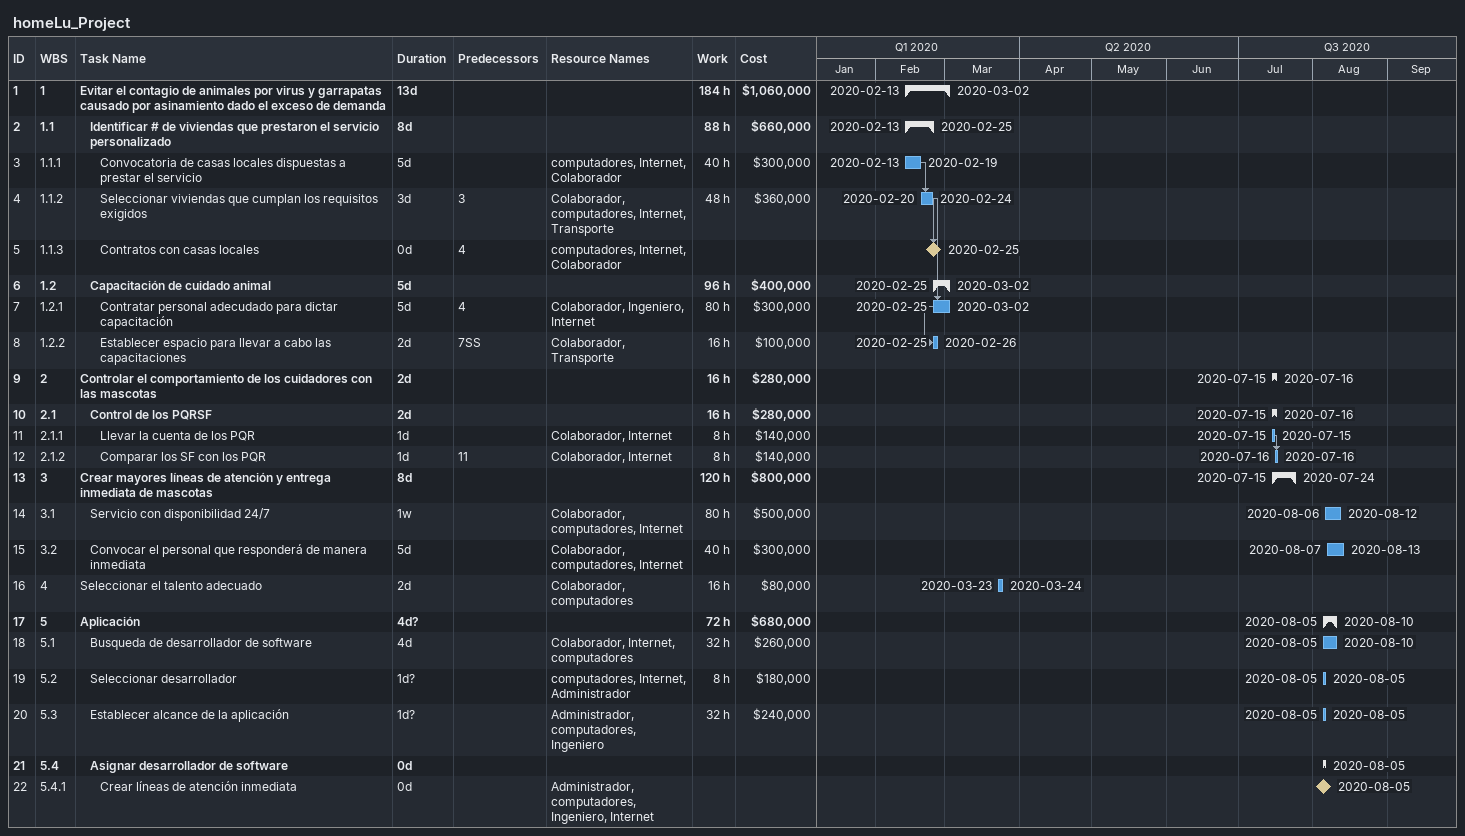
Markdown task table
homeLu_Project

| ID | WBS | Task | Duration | Start | Finish | Predecessors | Resources | Work (h) | Cost ($) |
|---|---|---|---|---|---|---|---|---|---|
| 1 | 1 | **Evitar el contagio de animales por virus y garrapatas causado por asinamiento dado el exceso de demanda** | 13d | 2020-02-13 | 2020-03-02 |  |  | 184 | 1060000 |
| 2 | 1.1 | **Identificar # de viviendas que prestaron el servicio personalizado** | 8d | 2020-02-13 | 2020-02-25 |  |  | 88 | 660000 |
| 3 | 1.1.1 | Convocatoria de casas locales dispuestas a prestar el servicio | 5d | 2020-02-13 | 2020-02-19 |  | computadores, Internet, Colaborador | 40 | 300000 |
| 4 | 1.1.2 | Seleccionar viviendas que cumplan los requisitos exigidos | 3d | 2020-02-20 | 2020-02-24 | 3 | Colaborador, computadores, Internet, Transporte | 48 | 360000 |
| 5 | 1.1.3 | Contratos con casas locales | 0d | 2020-02-25 | 2020-02-25 | 4 | computadores, Internet, Colaborador |  |  |
| 6 | 1.2 | **Capacitación de cuidado animal** | 5d | 2020-02-25 | 2020-03-02 |  |  | 96 | 400000 |
| 7 | 1.2.1 | Contratar personal adecudado para dictar capacitación | 5d | 2020-02-25 | 2020-03-02 | 4 | Colaborador, Ingeniero, Internet | 80 | 300000 |
| 8 | 1.2.2 | Establecer espacio para llevar a cabo las capacitaciones | 2d | 2020-02-25 | 2020-02-26 | 7SS | Colaborador, Transporte | 16 | 100000 |
| 9 | 2 | **Controlar el comportamiento de los cuidadores con las mascotas** | 2d | 2020-07-15 | 2020-07-16 |  |  | 16 | 280000 |
| 10 | 2.1 | **Control de los PQRSF** | 2d | 2020-07-15 | 2020-07-16 |  |  | 16 | 280000 |
| 11 | 2.1.1 | Llevar la cuenta de los PQR | 1d | 2020-07-15 | 2020-07-15 |  | Colaborador, Internet | 8 | 140000 |
| 12 | 2.1.2 | Comparar los SF con los PQR | 1d | 2020-07-16 | 2020-07-16 | 11 | Colaborador, Internet | 8 | 140000 |
| 13 | 3 | **Crear mayores líneas de atención y entrega inmediata de mascotas** | 8d | 2020-07-15 | 2020-07-24 |  |  | 120 | 800000 |
| 14 | 3.1 | Servicio con disponibilidad 24/7 | 1w | 2020-08-06 | 2020-08-12 |  | Colaborador, computadores, Internet | 80 | 500000 |
| 15 | 3.2 | Convocar el personal que responderá de manera inmediata | 5d | 2020-08-07 | 2020-08-13 |  | Colaborador, computadores, Internet | 40 | 300000 |
| 16 | 4 | Seleccionar el talento adecuado | 2d | 2020-03-23 | 2020-03-24 |  | Colaborador, computadores | 16 | 80000 |
| 17 | 5 | **Aplicación** | 4d? | 2020-08-05 | 2020-08-10 |  |  | 72 | 680000 |
| 18 | 5.1 | Busqueda de desarrollador de software | 4d | 2020-08-05 | 2020-08-10 |  | Colaborador, Internet, computadores | 32 | 260000 |
| 19 | 5.2 | Seleccionar desarrollador | 1d? | 2020-08-05 | 2020-08-05 |  | computadores, Internet, Administrador | 8 | 180000 |
| 20 | 5.3 | Establecer alcance de la aplicación | 1d? | 2020-08-05 | 2020-08-05 |  | Administrador, computadores, Ingeniero | 32 | 240000 |
| 21 | 5.4 | **Asignar desarrollador de software** | 0d | 2020-08-05 | 2020-08-05 |  |  |  |  |
| 22 | 5.4.1 | Crear líneas de atención inmediata | 0d | 2020-08-05 | 2020-08-05 |  | Administrador, computadores, Ingeniero, Internet |  |  |
